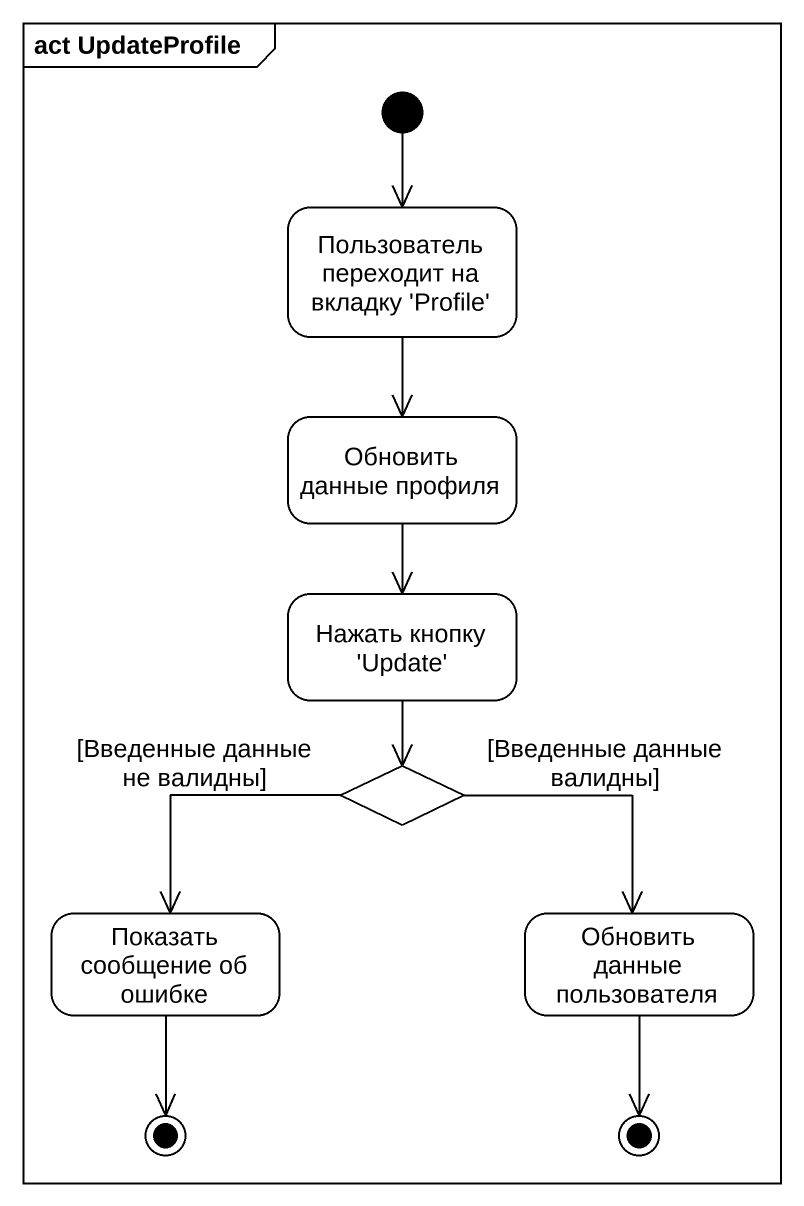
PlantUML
@startuml
mainframe act UpdateProfile
hide empty description
state "Пользователь переходит на вкладку 'Profile'" as Пользователь_переходит_на
state "Обновить данные профиля" as Обновить_данные_профиля
state "Нажать кнопку 'Update'" as Нажать_кнопку_Update
state choice1 <<choice>>
state "Показать сообщение об ошибке" as Показать_сообщение_об_ошибке
state "Обновить данные пользователя" as Обновить_данные_пользователя
state final1 <<end>>
state final2 <<end>>
[*] --> Пользователь_переходит_на
Пользователь_переходит_на --> Обновить_данные_профиля
Обновить_данные_профиля --> Нажать_кнопку_Update
Нажать_кнопку_Update --> choice1
choice1 --> Показать_сообщение_об_ошибке : [Введенные данные не валидны]
choice1 --> Обновить_данные_пользователя : [Введенные данные валидны]
Показать_сообщение_об_ошибке --> final1
Обновить_данные_пользователя --> final2
@enduml
